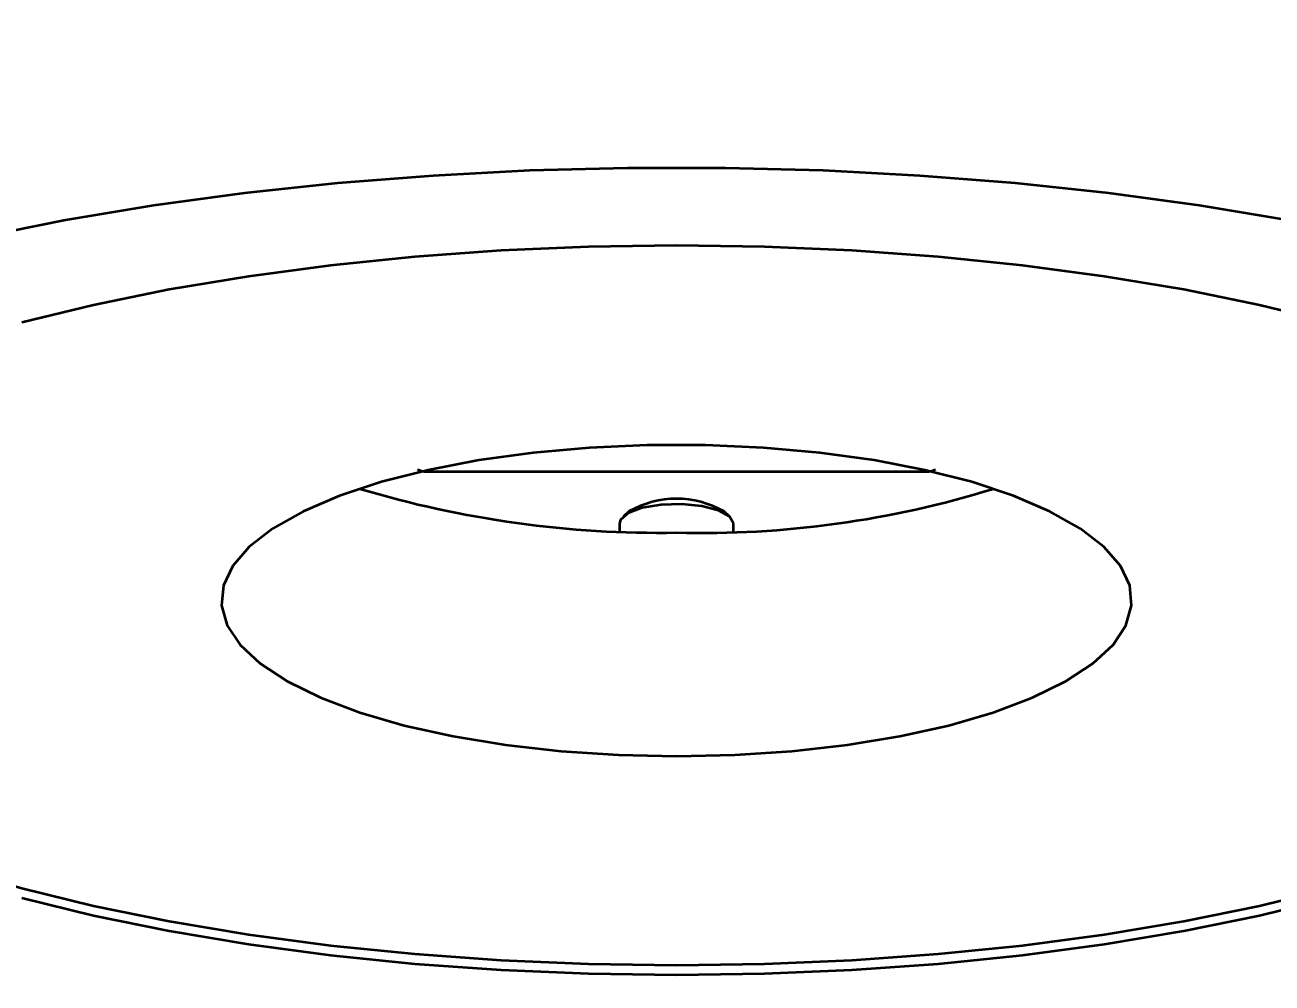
# Paper-space layout 'Blatt1' of a CAD drawing. Header units: millimetres. Extents: x 0 to 1189, y 0 to 841.
# Drawn here: x 224.64 to 236.69, y 628.91 to 638.17 of the extents above; entities that cross this region are included whole.
import ezdxf

# ---------------------------------------------------------------- set-up
doc = ezdxf.new("R2010")
doc.units = ezdxf.units.MM
doc.layers.add('BEMASSUNG', color=1, linetype='Continuous')
doc.styles.add('SLDTEXTSTYLE2', font='TXT', dxfattribs={"width": 0.75})
doc.dimstyles.new('SLDDIMSTYLE2', dxfattribs={"dimtxt": 3.5, "dimasz": 2.5, "dimexe": 0, "dimexo": 0.0625, "dimgap": 0.875, "dimtad": 1, "dimdec": 1, "dimlfac": 5, "dimrnd": 1e-09, "dimzin": 12, "dimdsep": 46, "dimtxsty": 'SLDTEXTSTYLE2', "dimsah": 1, "dimcen": 0.09, "dimadec": 0, "dimazin": 3, "dimtfac": 1, "dimtdec": 1, "dimtofl": 0, "dimtmove": 0, "dimatfit": 3, "dimfxl": 1, "dimfrac": 2, "dimtolj": 1, "dimtzin": 12, "dimarcsym": 0})

# ---------------------------------------------------------------- blocks, each defined once
blk = doc.blocks.new('_D_9')
at = {"layer": 'BEMASSUNG'}
for p, q in [((126.136, 599.232), (126.136, 758.832)), ((252.936, 599.232), (252.936, 758.832)), ((126.136, 756.832), (252.936, 756.832))]:
    blk.add_line(p, q, dxfattribs=at)
for points in [[(126.136, 756.832), (128.636, 756.482), (128.636, 757.182)], [(252.936, 756.832), (250.436, 757.182), (250.436, 756.482)]]:
    blk.add_solid(points, dxfattribs=at)
at = {"layer": 'BEMASSUNG', "insert": (185.657, 761.344), "char_height": 3.5, "attachment_point": 1, "style": 'SLDTEXTSTYLE2'}
blk.add_mtext('634', dxfattribs=at)

psp = doc.layouts.new('Blatt1')

# ---------------------------------------------------------------- linework, layer by layer
at = {"color": 7, "linetype": 'Continuous', "lineweight": 35}
for p, q in [((228.524, 633.854), (233.349, 633.854)), ((230.48, 633.47), (230.424, 633.421)), ((231.449, 633.421), (231.393, 633.47)), ((230.386, 633.353), (230.386, 633.276)), ((231.486, 633.276), (231.486, 633.353))]:
    psp.add_line(p, q, dxfattribs=at)
at = {"color": 7, "linetype": 'Continuous', "lineweight": 35, "flags": 128}
for points in [[(236.842, 636.282), (235.992, 636.424), (235.113, 636.544), (234.21, 636.64), (233.288, 636.713), (232.353, 636.762), (231.409, 636.786), (230.463, 636.786), (229.52, 636.762), (228.585, 636.713), (227.663, 636.64), (226.76, 636.544), (225.881, 636.424), (225.031, 636.282), (224.215, 636.119)], [(237.263, 635.294), (236.57, 635.463), (235.839, 635.612), (235.074, 635.74), (234.281, 635.846), (233.465, 635.929), (232.632, 635.989), (231.787, 636.025), (230.936, 636.037), (230.086, 636.025), (229.241, 635.989), (228.408, 635.929), (227.592, 635.846), (226.799, 635.74), (226.034, 635.612), (225.303, 635.463), (224.61, 635.294)], [(230.374, 631.116), (230.936, 631.103), (231.499, 631.116), (232.052, 631.153), (232.588, 631.213), (233.096, 631.297), (233.568, 631.402), (233.997, 631.527), (234.376, 631.67), (234.699, 631.828), (234.96, 631.999), (235.155, 632.18), (235.28, 632.368), (235.334, 632.56), (235.316, 632.753), (235.226, 632.943), (235.066, 633.128), (234.837, 633.304), (234.545, 633.469), (234.194, 633.62), (233.789, 633.754), (233.337, 633.869), (232.845, 633.964), (232.323, 634.036), (231.777, 634.085), (231.218, 634.11), (230.654, 634.11), (230.095, 634.085), (229.55, 634.036), (229.027, 633.964), (228.536, 633.869), (228.084, 633.754), (227.679, 633.62), (227.328, 633.469), (227.035, 633.304), (226.807, 633.128), (226.647, 632.943), (226.557, 632.753), (226.539, 632.56), (226.593, 632.368), (226.718, 632.18), (226.913, 631.999), (227.174, 631.828), (227.496, 631.67), (227.875, 631.527), (228.305, 631.402), (228.777, 631.297), (229.285, 631.213), (229.82, 631.153), (230.374, 631.116)], [(231.486, 633.353), (231.449, 633.421), (231.343, 633.479), (231.182, 633.521), (230.987, 633.54), (230.786, 633.534), (230.605, 633.503), (230.469, 633.452), (230.396, 633.387), (230.386, 633.353)], [(220.637, 632.561), (220.672, 632.317), (220.777, 632.028), (220.952, 631.743), (221.194, 631.464), (221.504, 631.193), (221.878, 630.932), (222.314, 630.681), (222.808, 630.444), (223.358, 630.222), (223.96, 630.016), (224.61, 629.828), (225.303, 629.659), (226.034, 629.51), (226.799, 629.382), (227.592, 629.276), (228.408, 629.193), (229.241, 629.133), (230.086, 629.097), (230.936, 629.085)], [(230.936, 629.085), (231.787, 629.097), (232.632, 629.133), (233.465, 629.193), (234.281, 629.276), (235.074, 629.382), (235.839, 629.51), (236.57, 629.659), (237.263, 629.828), (237.912, 630.016), (238.514, 630.222), (239.065, 630.444), (239.559, 630.681), (239.995, 630.932), (240.369, 631.193), (240.678, 631.464), (240.921, 631.743), (241.096, 632.028), (241.201, 632.317), (241.235, 632.561)], [(224.61, 629.734), (225.303, 629.565), (226.034, 629.416), (226.799, 629.288), (227.592, 629.182), (228.408, 629.099), (229.241, 629.04), (230.086, 629.003)], [(230.086, 629.003), (230.936, 628.991), (231.787, 629.003), (232.632, 629.04), (233.465, 629.099), (234.281, 629.182), (235.074, 629.288), (235.839, 629.416), (236.57, 629.565), (237.263, 629.734)]]:
    psp.add_lwpolyline(points, dxfattribs=at)
at = {"color": 7, "linetype": 'Continuous', "lineweight": 35}
for centre, radius, start, end in [((230.773, 643.347), 10.084, 253.295, 270.9296), ((231.175, 642.808), 9.547, 268.5698, 287.2056), ((230.936, 632.67), 0.921, 60.3027, 119.6973)]:
    psp.add_arc(centre, radius, start, end, dxfattribs=at)
for points, knots in [([(228.433, 633.876), (228.445, 633.87), (228.474, 633.857), (228.505, 633.855), (228.524, 633.854)], [0, 0, 0, 0, 0.419745, 1, 1, 1, 1]), ([(233.349, 633.854), (233.367, 633.855), (233.399, 633.857), (233.428, 633.87), (233.44, 633.876)], [0, 0, 0, 0, 0.580321, 1, 1, 1, 1])]:
    psp.add_open_spline(points, degree=3, knots=knots, dxfattribs=at)

# ---------------------------------------------------------------- dimensions: what is measured, and where the dimension line sits
at = {"layer": 'BEMASSUNG'}
dim = psp.add_linear_dim(base=(252.936, 756.832), p1=(126.136, 599.232), p2=(252.936, 599.232), dimstyle='SLDDIMSTYLE2', dxfattribs=at)
dim.commit()
dim.dimension.update_dxf_attribs({"geometry": '_D_9', "text_midpoint": (189.536, 756.832), "dimtype": 160})

doc.saveas('drawing.dxf')
